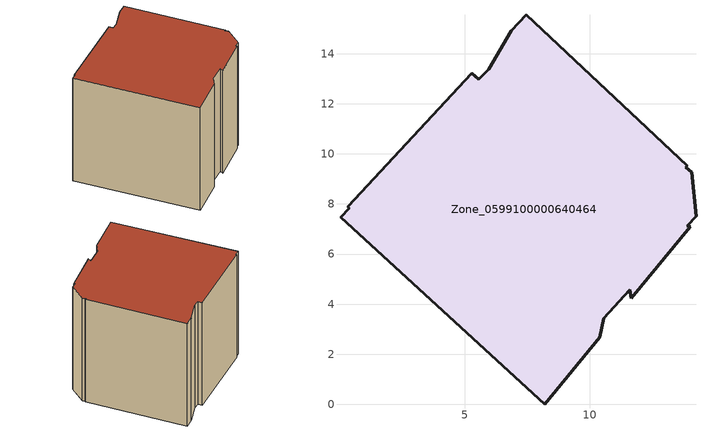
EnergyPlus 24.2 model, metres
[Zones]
Zone_0599100000640464
 floor ground (C_G): 14.24,7.52 13.9,7.14 14,7.09 11.66,4.24 11.58,4.58 10.56,3.44 10.39,2.69 8.19,0 0.04,7.48 0.4,7.83 0.34,7.89 5.29,13.23 5.56,12.97 5.96,13.38 6.86,14.92 7.45,15.56 13.9,9.53 13.82,9.47 14.06,9.26 z0
 wall outside (C_F): 5.56,12.97 5.29,13.23 0.34,7.89 0.4,7.83 0.04,7.48 8.19,0 10.39,2.69 10.56,3.44 11.58,4.58 11.66,4.24 14,7.09 13.9,7.14 14.24,7.52 14.06,9.26 13.82,9.47 13.9,9.53 7.45,15.56 6.86,14.92 5.96,13.38 5.56,12.97 z0:9.99
 roof outside (C_R): 14,7.09 13.9,7.14 14.24,7.52 14.06,9.26 13.82,9.47 13.9,9.53 7.45,15.56 6.86,14.92 5.96,13.38 5.56,12.97 5.29,13.23 0.34,7.89 0.4,7.83 0.04,7.48 8.19,0 10.39,2.69 10.56,3.44 11.58,4.58 11.66,4.24 z9.99
[BUILDING]
Pand.0599100000640464: North Axis=0; Terrain=City; Loads Convergence Tolerance Value=0.04; Temperature Convergence Tolerance Value=0.4; Solar Distribution=FullExterior; Maximum Number of Warmup Days=25; Minimum Number of Warmup Days=1
[Site:Location]
Rotterdam.The.Hague.AP_ZH_NLD Design_Conditions: Latitude=51.96; Longitude=4.45; Time Zone=1; Elevation=-4.5
[SITE:GROUNDTEMPERATURE:BUILDINGSURFACE]
18, 18, 18, 18, 18, 18, 18, 18, 18, 18, 18, 18
[MATERIAL] Thermal Absorptance=0.9; Solar Absorptance=0.7; Visible Absorptance=0.7
Name | Roughness | Thickness | Conductivity | Density | Specific Heat
G.TC.1946 | MediumSmooth | 0.15 | 1 | 540 | 1210
F.TC.1946 | Rough | 0.3 | 0.857143 | 1920 | 840
R.TC.1946 | MediumRough | 0.2 | 0.909091 | 1500 | 1000
[CONSTRUCTION]
C_G: G.TC.1946
C_F: F.TC.1946
C_R: R.TC.1946
[ZONE]
Zone_0599100000640464: Type=1; Multiplier=1; Ceiling Height=Autocalculate; Volume=Autocalculate; Floor Area=autocalculate; Part of Total Floor Area=Yes
[ZONEINFILTRATION:DESIGNFLOWRATE]
Infil_Zone_0599100000640464: Zone or ZoneList or Space or SpaceList=Zone_0599100000640464; Schedule=AlwaysOn; Design Flow Rate Calculation Method=Flow/Area; Flow Rate per Floor Area=0.003; Constant Term Coefficient=1; Temperature Term Coefficient=0; Velocity Term Coefficient=0; Velocity Squared Term Coefficient=0
[HVACTEMPLATE:ZONE:IDEALLOADSAIRSYSTEM]
Zone_0599100000640464: Maximum Heating Supply Air Temperature=50; Minimum Cooling Supply Air Temperature=13; Maximum Heating Supply Air Humidity Ratio=0.0156; Minimum Cooling Supply Air Humidity Ratio=0.0077; Heating Limit=NoLimit; Cooling Limit=NoLimit; Dehumidification Control Type=ConstantSensibleHeatRatio; Cooling Sensible Heat Ratio=0.7; Dehumidification Setpoint=60; Humidification Control Type=None; Humidification Setpoint=30; Outdoor Air Method=None; Outdoor Air Flow Rate per Person=0.00944; Outdoor Air Flow Rate per Zone Floor Area=0; Outdoor Air Flow Rate per Zone=0; Demand Controlled Ventilation Type=None; Outdoor Air Economizer Type=NoEconomizer; Heat Recovery Type=None; Sensible Heat Recovery Effectiveness=0.7; Latent Heat Recovery Effectiveness=0.65
[ZONECONTROL:THERMOSTAT]
ThermostatControl_Zone_0599100000640464: Zone or ZoneList=Zone_0599100000640464; Control Type Schedule=DualSetpointControlType; Control 1=Thermostat_Zone_0599100000640464; Temperature Difference Between Cutout And Setpoint=0
[THERMOSTATSETPOINT:DUALSETPOINT]
Thermostat_Zone_0599100000640464: Heating Setpoint Temperature Schedule=HeatingSetpoint_Zone_0599100000640464; Cooling Setpoint Temperature Schedule=CoolingSetpoint_Zone_0599100000640464
[SCHEDULE:COMPACT]
HeatingSetpoint_Zone_0599100000640464: Through: 12/31, For: AllDays, Until: 24:00, 21
CoolingSetpoint_Zone_0599100000640464: Through: 12/31, For: AllDays, Until: 24:00, 24
DualSetpointControlType: Through: 12/31, For: AllDays, Until: 24:00, 4
AlwaysOn: Through: 12/31, For: AllDays, Until: 24:00, 1
